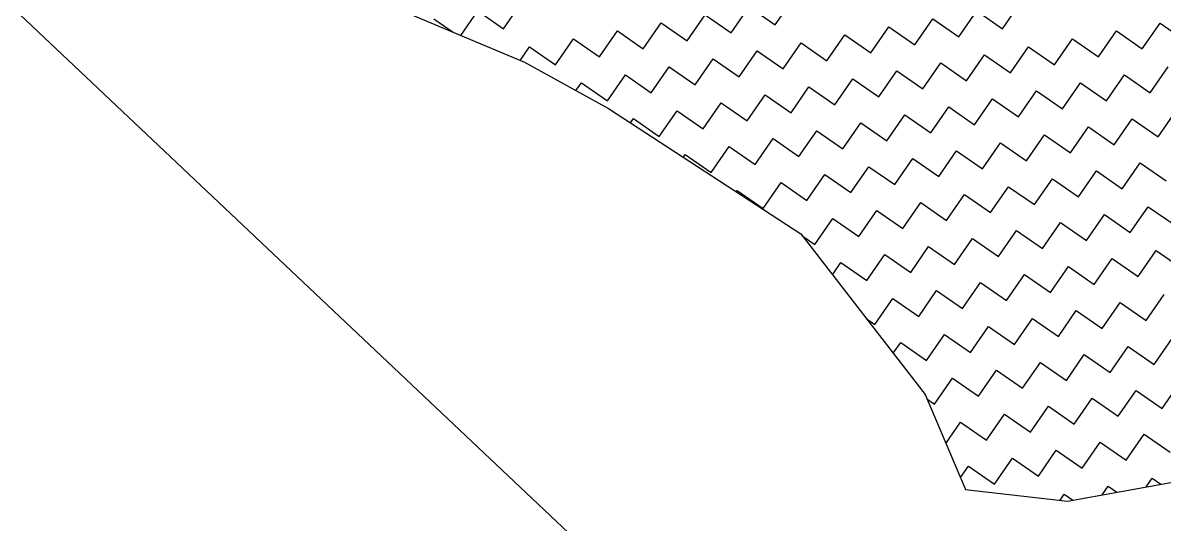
# Model space of a CAD drawing. Header units: metres. Extents: x 282167 to 284586, y 2020907 to 2023042.
# Drawn here: x 283456.2 to 283682.7, y 2021322 to 2021421.5 of the extents above; entities that cross this region are included whole.
import ezdxf

# ---------------------------------------------------------------- set-up
doc = ezdxf.new("R2010")
doc.units = ezdxf.units.M
doc.header["$MEASUREMENT"] = 0
doc.layers.add('POLY_HATCH', color=12, linetype='Continuous')
doc.layers.add('V_BOUND_LINE', color=7, linetype='Continuous')

msp = doc.modelspace()

# ---------------------------------------------------------------- linework, layer by layer
at = {"layer": 'POLY_HATCH'}
for p, q in [((283518.37, 2021429.42), (283555.76, 2021413.64)), ((283555.76, 2021413.64), (283572.47, 2021404.47)), ((283572.47, 2021404.47), (283610.59, 2021379.61)), ((283610.59, 2021379.61), (283635.26, 2021347.72)), ((283635.26, 2021347.72), (283643.28, 2021328.92)), ((283663.5, 2021326.6), (283684, 2021330.31)), ((283643.28, 2021328.92), (283663.5, 2021326.6))]:
    msp.add_line(p, q, dxfattribs=at)
at = {"layer": 'POLY_HATCH', "linetype": 'Continuous'}
for p, q in [((283551.63, 2021420.29), (283555.2, 2021425.44)), ((283596.78, 2021419.48), (283600.35, 2021424.63)), ((283600.35, 2021424.63), (283605.49, 2021421.06)), ((283605.49, 2021421.06), (283609.06, 2021426.21)), ((283650.64, 2021420.25), (283654.21, 2021425.4)), ((283537.77, 2021422.27), (283541.63, 2021419.6)), ((283543.11, 2021418.98), (283546.49, 2021423.86)), ((283546.49, 2021423.86), (283551.63, 2021420.29)), ((283588.07, 2021417.9), (283591.63, 2021423.05)), ((283591.63, 2021423.05), (283596.78, 2021419.48)), ((283633.22, 2021417.09), (283636.78, 2021422.24)), ((283636.78, 2021422.24), (283641.93, 2021418.67)), ((283641.93, 2021418.67), (283645.5, 2021423.82)), ((283645.5, 2021423.82), (283650.64, 2021420.25)), ((283570.64, 2021414.74), (283574.21, 2021419.88)), ((283574.21, 2021419.88), (283579.35, 2021416.32)), ((283579.35, 2021416.32), (283582.92, 2021421.46)), ((283582.92, 2021421.46), (283588.07, 2021417.9)), ((283624.5, 2021415.51), (283628.07, 2021420.66)), ((283628.07, 2021420.66), (283633.22, 2021417.09)), ((283669.65, 2021414.7), (283673.22, 2021419.85)), ((283673.22, 2021419.85), (283678.36, 2021416.28)), ((283678.36, 2021416.28), (283681.93, 2021421.43)), ((283681.93, 2021421.43), (283687.08, 2021417.86)), ((283561.93, 2021413.16), (283565.49, 2021418.3)), ((283565.49, 2021418.3), (283570.64, 2021414.74)), ((283615.79, 2021413.93), (283619.36, 2021419.07)), ((283619.36, 2021419.07), (283624.5, 2021415.51)), ((283660.94, 2021413.12), (283664.5, 2021418.26)), ((283664.5, 2021418.26), (283669.65, 2021414.7)), ((283554.9, 2021414), (283556.78, 2021416.72)), ((283556.78, 2021416.72), (283561.93, 2021413.16)), ((283598.36, 2021410.77), (283601.93, 2021415.91)), ((283601.93, 2021415.91), (283607.08, 2021412.35)), ((283607.08, 2021412.35), (283610.64, 2021417.49)), ((283610.64, 2021417.49), (283615.79, 2021413.93)), ((283652.22, 2021411.54), (283655.79, 2021416.68)), ((283655.79, 2021416.68), (283660.94, 2021413.12)), ((283589.65, 2021409.19), (283593.21, 2021414.33)), ((283593.21, 2021414.33), (283598.36, 2021410.77)), ((283634.8, 2021408.38), (283638.36, 2021413.52)), ((283638.36, 2021413.52), (283643.51, 2021409.96)), ((283643.51, 2021409.96), (283647.08, 2021415.1)), ((283647.08, 2021415.1), (283652.22, 2021411.54)), ((283572.22, 2021406.02), (283575.79, 2021411.17)), ((283575.79, 2021411.17), (283580.94, 2021407.6)), ((283580.94, 2021407.6), (283584.5, 2021412.75)), ((283584.5, 2021412.75), (283589.65, 2021409.19)), ((283626.08, 2021406.79), (283629.65, 2021411.94)), ((283629.65, 2021411.94), (283634.8, 2021408.38)), ((283671.23, 2021405.99), (283674.8, 2021411.13)), ((283674.8, 2021411.13), (283679.94, 2021407.57)), ((283679.94, 2021407.57), (283683.51, 2021412.71)), ((283565.99, 2021408.02), (283567.07, 2021409.59)), ((283567.07, 2021409.59), (283572.22, 2021406.02)), ((283608.66, 2021403.63), (283612.22, 2021408.78)), ((283612.22, 2021408.78), (283617.37, 2021405.21)), ((283617.37, 2021405.21), (283620.94, 2021410.36)), ((283620.94, 2021410.36), (283626.08, 2021406.79)), ((283662.52, 2021404.4), (283666.08, 2021409.55)), ((283666.08, 2021409.55), (283671.23, 2021405.99)), ((283599.94, 2021402.05), (283603.51, 2021407.2)), ((283603.51, 2021407.2), (283608.66, 2021403.63)), ((283645.09, 2021401.24), (283648.66, 2021406.39)), ((283648.66, 2021406.39), (283653.8, 2021402.82)), ((283653.8, 2021402.82), (283657.37, 2021407.97)), ((283657.37, 2021407.97), (283662.52, 2021404.4)), ((283582.52, 2021398.89), (283586.08, 2021404.04)), ((283586.08, 2021404.04), (283591.23, 2021400.47)), ((283591.23, 2021400.47), (283594.8, 2021405.62)), ((283594.8, 2021405.62), (283599.94, 2021402.05)), ((283636.38, 2021399.66), (283639.94, 2021404.81)), ((283639.94, 2021404.81), (283645.09, 2021401.24)), ((283681.52, 2021398.85), (283685.09, 2021404)), ((283576.8, 2021401.64), (283577.37, 2021402.46)), ((283577.37, 2021402.46), (283582.52, 2021398.89)), ((283618.95, 2021396.5), (283622.52, 2021401.65)), ((283622.52, 2021401.65), (283627.66, 2021398.08)), ((283627.66, 2021398.08), (283631.23, 2021403.23)), ((283631.23, 2021403.23), (283636.38, 2021399.66)), ((283672.81, 2021397.27), (283676.38, 2021402.42)), ((283676.38, 2021402.42), (283681.52, 2021398.85)), ((283610.24, 2021394.92), (283613.8, 2021400.07)), ((283613.8, 2021400.07), (283618.95, 2021396.5)), ((283664.1, 2021395.69), (283667.66, 2021400.84)), ((283667.66, 2021400.84), (283672.81, 2021397.27)), ((283601.52, 2021393.34), (283605.09, 2021398.49)), ((283605.09, 2021398.49), (283610.24, 2021394.92)), ((283646.67, 2021392.53), (283650.24, 2021397.68)), ((283650.24, 2021397.68), (283655.38, 2021394.11)), ((283655.38, 2021394.11), (283658.95, 2021399.26)), ((283658.95, 2021399.26), (283664.1, 2021395.69)), ((283587.3, 2021394.8), (283587.66, 2021395.32)), ((283587.66, 2021395.32), (283592.81, 2021391.76)), ((283592.81, 2021391.76), (283596.38, 2021396.91)), ((283596.38, 2021396.91), (283601.52, 2021393.34)), ((283637.96, 2021390.95), (283641.52, 2021396.1)), ((283641.52, 2021396.1), (283646.67, 2021392.53)), ((283620.53, 2021387.79), (283624.1, 2021392.93)), ((283624.1, 2021392.93), (283629.24, 2021389.37)), ((283629.24, 2021389.37), (283632.81, 2021394.52)), ((283632.81, 2021394.52), (283637.96, 2021390.95)), ((283674.39, 2021388.56), (283677.96, 2021393.71)), ((283677.96, 2021393.71), (283683.11, 2021390.14)), ((283611.82, 2021386.21), (283615.38, 2021391.35)), ((283615.38, 2021391.35), (283620.53, 2021387.79)), ((283656.97, 2021385.4), (283660.53, 2021390.54)), ((283660.53, 2021390.54), (283665.68, 2021386.98)), ((283665.68, 2021386.98), (283669.24, 2021392.12)), ((283669.24, 2021392.12), (283674.39, 2021388.56)), ((283597.79, 2021387.96), (283597.96, 2021388.19)), ((283597.96, 2021388.19), (283603.1, 2021384.63)), ((283603.1, 2021384.63), (283606.67, 2021389.77)), ((283606.67, 2021389.77), (283611.82, 2021386.21)), ((283648.25, 2021383.82), (283651.82, 2021388.96)), ((283651.82, 2021388.96), (283656.97, 2021385.4)), ((283630.83, 2021380.65), (283634.39, 2021385.8)), ((283634.39, 2021385.8), (283639.54, 2021382.24)), ((283639.54, 2021382.24), (283643.1, 2021387.38)), ((283643.1, 2021387.38), (283648.25, 2021383.82)), ((283622.11, 2021379.07), (283625.68, 2021384.22)), ((283625.68, 2021384.22), (283630.83, 2021380.65)), ((283675.97, 2021379.85), (283679.54, 2021384.99)), ((283679.54, 2021384.99), (283684.69, 2021381.43)), ((283613.4, 2021377.49), (283616.96, 2021382.64)), ((283616.96, 2021382.64), (283622.11, 2021379.07)), ((283658.55, 2021376.68), (283662.11, 2021381.83)), ((283662.11, 2021381.83), (283667.26, 2021378.26)), ((283667.26, 2021378.26), (283670.83, 2021383.41)), ((283670.83, 2021383.41), (283675.97, 2021379.85)), ((283610.88, 2021379.24), (283613.4, 2021377.49)), ((283649.83, 2021375.1), (283653.4, 2021380.25)), ((283653.4, 2021380.25), (283658.55, 2021376.68)), ((283632.41, 2021371.94), (283635.97, 2021377.09)), ((283635.97, 2021377.09), (283641.12, 2021373.52)), ((283641.12, 2021373.52), (283644.69, 2021378.67)), ((283644.69, 2021378.67), (283649.83, 2021375.1)), ((283623.69, 2021370.36), (283627.26, 2021375.51)), ((283627.26, 2021375.51), (283632.41, 2021371.94)), ((283668.84, 2021369.55), (283672.41, 2021374.7)), ((283672.41, 2021374.7), (283677.55, 2021371.13)), ((283677.55, 2021371.13), (283681.12, 2021376.28)), ((283681.12, 2021376.28), (283686.27, 2021372.71)), ((283616.86, 2021371.5), (283618.55, 2021373.93)), ((283618.55, 2021373.93), (283623.69, 2021370.36)), ((283660.13, 2021367.97), (283663.69, 2021373.12)), ((283663.69, 2021373.12), (283668.84, 2021369.55)), ((283642.7, 2021364.81), (283646.27, 2021369.96)), ((283646.27, 2021369.96), (283651.41, 2021366.39)), ((283651.41, 2021366.39), (283654.98, 2021371.54)), ((283654.98, 2021371.54), (283660.13, 2021367.97)), ((283633.99, 2021363.23), (283637.55, 2021368.38)), ((283637.55, 2021368.38), (283642.7, 2021364.81)), ((283625.27, 2021361.65), (283628.84, 2021366.79)), ((283628.84, 2021366.79), (283633.99, 2021363.23)), ((283670.42, 2021360.84), (283673.99, 2021365.98)), ((283673.99, 2021365.98), (283679.13, 2021362.42)), ((283679.13, 2021362.42), (283682.7, 2021367.57)), ((283661.71, 2021359.26), (283665.27, 2021364.4)), ((283665.27, 2021364.4), (283670.42, 2021360.84)), ((283623.58, 2021362.82), (283625.27, 2021361.65)), ((283644.28, 2021356.1), (283647.85, 2021361.24)), ((283647.85, 2021361.24), (283652.99, 2021357.68)), ((283652.99, 2021357.68), (283656.56, 2021362.82)), ((283656.56, 2021362.82), (283661.71, 2021359.26)), ((283635.57, 2021354.51), (283639.13, 2021359.66)), ((283639.13, 2021359.66), (283644.28, 2021356.1)), ((283680.72, 2021353.71), (283684.28, 2021358.85)), ((283628.92, 2021355.92), (283630.42, 2021358.08)), ((283630.42, 2021358.08), (283635.57, 2021354.51)), ((283672, 2021352.12), (283675.57, 2021357.27)), ((283675.57, 2021357.27), (283680.72, 2021353.71)), ((283654.57, 2021348.96), (283658.14, 2021354.11)), ((283658.14, 2021354.11), (283663.29, 2021350.54)), ((283663.29, 2021350.54), (283666.85, 2021355.69)), ((283666.85, 2021355.69), (283672, 2021352.12)), ((283645.86, 2021347.38), (283649.43, 2021352.53)), ((283649.43, 2021352.53), (283654.57, 2021348.96)), ((283637.15, 2021345.8), (283640.71, 2021350.95)), ((283640.71, 2021350.95), (283645.86, 2021347.38)), ((283682.3, 2021344.99), (283685.86, 2021350.14)), ((283673.58, 2021343.41), (283677.15, 2021348.56)), ((283677.15, 2021348.56), (283682.3, 2021344.99)), ((283635.63, 2021346.85), (283637.15, 2021345.8)), ((283656.16, 2021340.25), (283659.72, 2021345.4)), ((283659.72, 2021345.4), (283664.87, 2021341.83)), ((283664.87, 2021341.83), (283668.44, 2021346.98)), ((283668.44, 2021346.98), (283673.58, 2021343.41)), ((283647.44, 2021338.67), (283651.01, 2021343.82)), ((283651.01, 2021343.82), (283656.16, 2021340.25)), ((283639.39, 2021338.04), (283642.3, 2021342.24)), ((283642.3, 2021342.24), (283647.44, 2021338.67)), ((283666.45, 2021333.12), (283670.02, 2021338.26)), ((283670.02, 2021338.26), (283675.16, 2021334.7)), ((283675.16, 2021334.7), (283678.73, 2021339.84)), ((283678.73, 2021339.84), (283683.88, 2021336.28)), ((283657.74, 2021331.54), (283661.3, 2021336.68)), ((283661.3, 2021336.68), (283666.45, 2021333.12)), ((283649.02, 2021329.96), (283652.59, 2021335.1)), ((283652.59, 2021335.1), (283657.74, 2021331.54)), ((283642.29, 2021331.24), (283643.88, 2021333.52)), ((283643.88, 2021333.52), (283649.02, 2021329.96)), ((283670.42, 2021327.85), (283671.6, 2021329.55)), ((283671.6, 2021329.55), (283673.3, 2021328.37)), ((283679.13, 2021329.43), (283680.31, 2021331.13)), ((283680.31, 2021331.13), (283682.01, 2021329.95)), ((283662.05, 2021326.76), (283662.88, 2021327.97)), ((283662.88, 2021327.97), (283664.58, 2021326.79))]:
    msp.add_line(p, q, dxfattribs=at)
at = {"layer": 'V_BOUND_LINE'}
msp.add_line((283625.34, 2021262.82), (283443.86, 2021434.29), dxfattribs=at)

doc.saveas('drawing.dxf')
